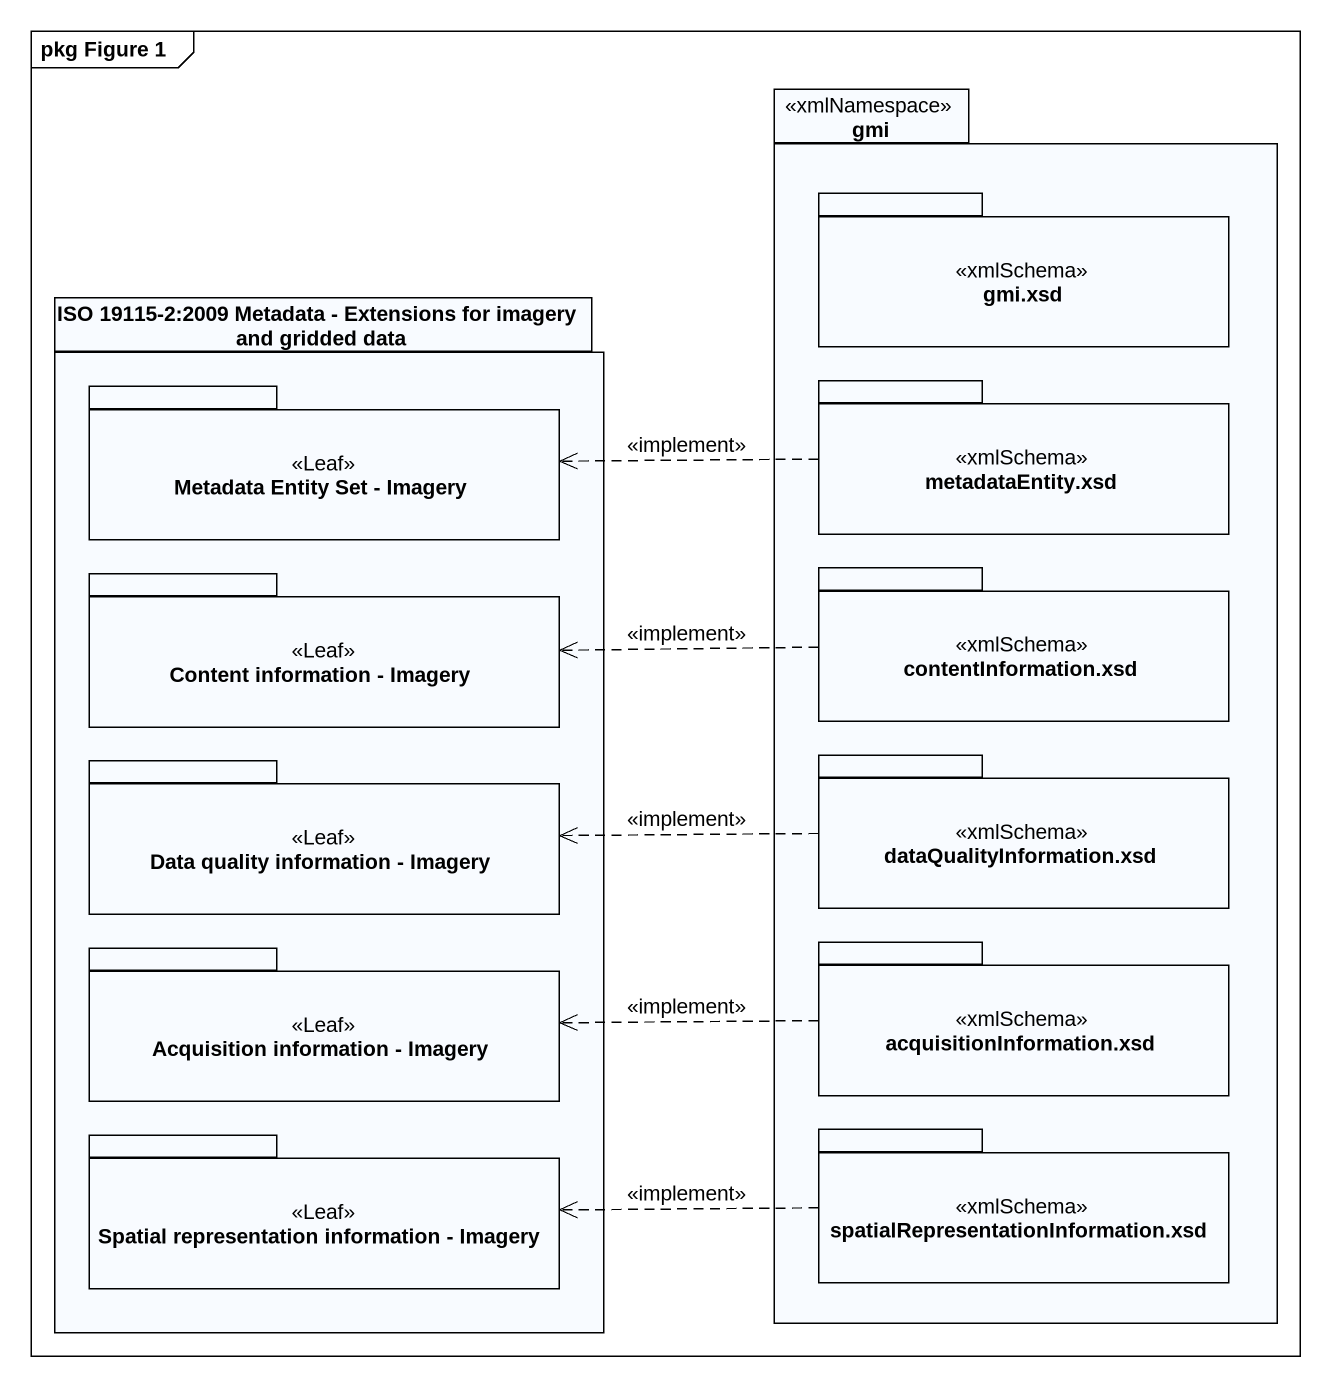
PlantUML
@startuml
mainframe pkg Figure 1
package gmi <<xmlNamespace>> {
  package "gmi.xsd" as gmi_xsd <<xmlSchema>> {
  }
  package "metadataEntity.xsd" as metadataEntity_xsd <<xmlSchema>> {
  }
  package "contentInformation.xsd" as contentInformation_xsd <<xmlSchema>> {
  }
  package "dataQualityInformation.xsd" as dataQualityInformation_xsd <<xmlSchema>> {
  }
  package "acquisitionInformation.xsd" as acquisitionInformation_xsd <<xmlSchema>> {
  }
  package "spatialRepresentationInformation.xsd" as spatialRepresentationInforma <<xmlSchema>> {
  }
}
package "ISO 19115-2:2009 Metadata - Extensions for imagery and gridded data" as ISO_19115_2_2009_Metadata {
  package "Metadata Entity Set - Imagery" as Metadata_Entity_Set_Imagery <<Leaf>> {
  }
  package "Content information - Imagery" as Content_information_Imagery <<Leaf>> {
  }
  package "Data quality information - Imagery" as Data_quality_information <<Leaf>> {
  }
  package "Acquisition information - Imagery" as Acquisition_information <<Leaf>> {
  }
  package "Spatial representation information - Imagery" as Spatial_representation <<Leaf>> {
  }
}
metadataEntity_xsd .left.> Metadata_Entity_Set_Imagery : <<implement>>
contentInformation_xsd .left.> Content_information_Imagery : <<implement>>
dataQualityInformation_xsd .left.> Data_quality_information : <<implement>>
acquisitionInformation_xsd .left.> Acquisition_information : <<implement>>
spatialRepresentationInforma .left.> Spatial_representation : <<implement>>
@enduml
